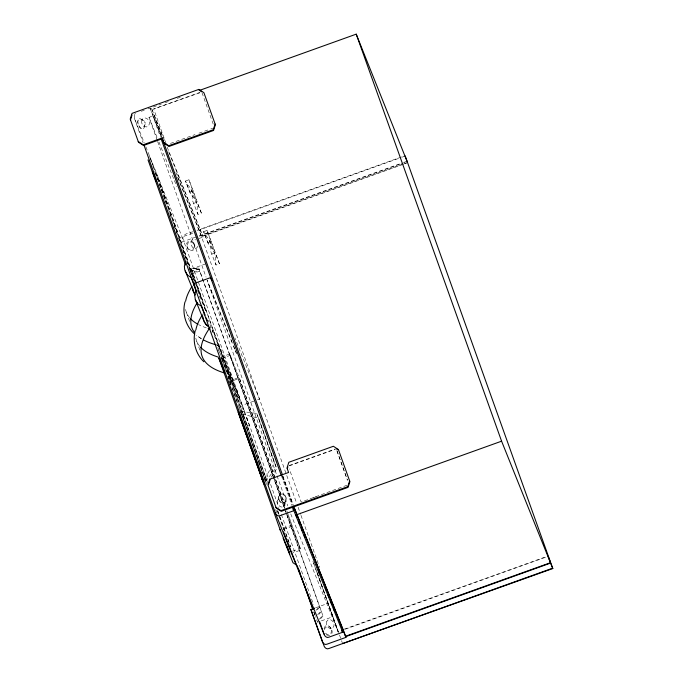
<?xml version="1.0" encoding="UTF-8"?>
<svg xmlns="http://www.w3.org/2000/svg" width="683" height="683" viewBox="0 0 683 683"><rect width="100%" height="100%" fill="white"/><g stroke="black" fill="none" stroke-linecap="round" stroke-linejoin="round"><path stroke-width="0.51" stroke-dasharray="3.42 2.56" d="M145.223 123.939C139.187 139.417 132.528 109.28 144.736 121.933L145.172 123.094M202.86 315.264L203.082 313.728M324.058 628.616C326.184 620.19 335.993 631.024 330.546 635.199M179.279 239.639L180.321 237.65A2.28 2.237 -21.9 0 1 181.746 237.103L192.666 233.185M211.909 332.484L213.002 329.795L234.175 382.454L233.074 385.135L232.86 388.286M134.449 114.573L134.338 118.168L144.267 142.875M197.959 246.256C192.845 255.041 186.177 236.378 195.697 239.912M212.644 331.793L213.301 330.521M222.598 359.745L223.247 358.481A424.595 86.767 -19.7 0 1 221.275 357.952M222.889 360.479L223.546 359.215M264.628 478.57L274.344 462.715L256.731 413.403L240.621 411.328M271.236 477.229L276.752 468.7L256.731 413.403M265.73 481.31L276.248 467.462L258.644 418.15L241.714 414.069M316.041 610.329L319.439 606.427L319.687 607.093L316.963 610.218M317.689 614.777L321.095 610.875L321.343 611.541L317.936 615.443M319.345 619.225L322.752 615.323L322.999 615.989L319.593 619.891M134.739 114.112L135.482 113.412M141.304 111.303L144.241 110.245M148.16 108.845L150.115 108.136L161.632 136.788L151.302 107.709L162.819 136.369M153.299 106.992L161.299 104.123M165.295 102.689L168.3 101.613M177.29 98.386L180.295 97.302M166.14 143.831L153.692 108.964L199.931 92.367M199.795 92.837L153.666 108.973M157.252 140.476L149.005 117.374L154.145 115.529L162.477 136.258M170.434 143.413L195.031 134.585M198.966 133.176L209.783 129.292M210.774 128.933L212.737 128.225M185.545 181.004L188.969 179.774L201.374 213.139L197.95 214.368L192.427 200.281C193.929 194.416 191.547 187.731 186.664 184.145L185.545 181.004L191.061 195.09C195.953 198.676 198.335 205.361 196.824 211.235L197.95 214.368M160.889 193.041L163.288 192.179L195.21 281.558M189.942 191.957L193.374 190.728M193.545 203.423L196.977 202.194L201.374 213.139M193.101 231.776C189.328 232.596 180.483 234.406 183.437 240.305L268.487 478.467M197.011 230.376L198.975 229.667L296.687 503.294M167.19 147.238L200.162 229.24L405.087 155.681M398.232 158.558L200.307 229.608L200.597 230.342L197.626 231.409M402.236 157.124L405.232 156.048M203.628 231.665L207.06 230.436L219.465 263.792L216.041 265.021L210.518 250.934C212.02 245.069 209.638 238.384 204.755 234.798L203.628 231.665L209.152 245.752C214.044 249.338 216.426 256.014 214.914 261.888L216.041 265.021M196.243 236.916L183.514 241.483A2.28 2.237 -21.9 0 0 182.079 242.03L181.174 243.421L181.029 245.308A5.31 5.199 -21.9 0 0 181.166 245.965M199.223 235.848L400.281 163.672M404.285 162.238L407.29 161.154M199.368 236.207L400.434 164.031M401.433 163.672L405.429 162.238M407.486 162.409L202.561 235.968L168.035 150.081M403.636 164.21L202.706 236.335L202.996 237.061L197.857 238.905M404.635 163.852L406.633 163.126M208.033 242.61L211.457 241.381M211.636 254.076L215.06 252.847L219.465 263.792M205.856 263.809L191.402 269L198.668 267.838L191.402 269L267.377 481.746M191.129 274.199L199.701 271.125L192.435 272.286M198.19 297.489L200.589 296.627L195.569 282.566M220.763 357.218L229.736 353.999L239.477 378.373L275.206 478.416M221.668 358.455L230.231 355.373M229.181 381.003L239.152 377.426L285.374 506.863M228.515 382.309L239.477 378.373M253.769 401.169L242.354 405.267L208.187 320.293M257.576 399.803L259.48 399.12L234.884 337.914M289.208 465.499L335.182 448.987M289.353 465.857L335.336 449.354M346.99 485.212L301.16 502.082L289.276 468.845M313.156 497.779L316.152 496.703M283.36 528.19L290.975 525.458L300.785 550.011L292.811 552.871M283.394 529.445L291.368 526.584L287.039 514.453M292.597 551.181L300.213 548.449L288.072 514.436M315.631 607.793L328.011 603.354L333.116 617.065M321.403 620.847L332.971 616.698M344.112 629.197L546.041 556.705M345.265 629.197L546.187 557.072M199.146 269.367L191.88 270.528L199.146 269.367L321.343 611.541M329.693 635.617L326.798 635.019L325.245 633.252M217.305 344.924L218.611 345.487L239.776 398.138L237.223 396.763L234.209 393.058M218.901 346.213L216.349 344.838M227.55 373.61L228.856 374.173L250.021 426.832L246.324 424.399L244.454 421.744M227.84 374.344L229.146 374.899M201.545 338.905L196.32 335.344M325.501 633.15C328.284 636.889 333.193 632.663 331.298 628.958L331.742 630.05M144.079 120.9C129.505 113.404 144.634 140.416 145.027 122.727M193.793 244.121C191.496 239.289 185.093 243.31 187.466 247.698C189.823 252.505 196.243 248.603 193.878 244.138C198.036 250.311 187.927 254.187 187.022 246.606C184.239 240.356 193.844 238.657 194.322 245.24M285.434 496.302C283.146 491.47 276.735 495.491 279.116 499.879C275.915 494.261 284.811 491.009 285.964 497.42C288.696 503.064 279.987 505.616 278.963 499.512M279.501 500.63C281.789 505.463 288.192 501.442 285.818 497.053L285.964 497.42M331.246 628.915C329.189 624.031 322.53 627.575 324.749 632.116M134.338 118.168L143.148 142.764M191.351 189.908L196.345 202.305M186.664 184.145L191.061 195.09M209.433 240.561L214.436 252.958M204.755 234.798L209.152 245.752M163.22 137.351L164.407 140.322M175.932 172.364L198.975 229.667M152.958 115.956L161.29 136.685M177.563 177.162L201.374 236.395M149.005 117.374L157.338 138.111M158.926 142.055L174.003 179.569M174.404 180.56L176.786 186.476M232.118 342.294L207.111 280.098L276.683 474.898M233.706 346.238L234.892 349.201M235.294 350.191L236.48 353.154M208.716 284.58L236.497 353.683M187.022 246.606L187.466 247.698M145.855 146.828L183.437 240.305M149.295 155.878L159.156 180.406L206.061 311.747L197.387 290.173M155.528 172.884L163.288 192.179M290.753 513.923L338.418 632.492M194.339 281.089L178.451 237.291M194.715 282.028L200.589 296.627M223.247 358.481L244.42 411.14L243.319 413.83L243.105 416.98M217.809 347.459L226.876 370.024L267.352 483.496M222.052 359.412L230.914 381.447M229.608 381.729L230.786 384.666M240.868 412.003L241.893 414.555M240.638 412.378L241.825 415.315M264.56 478.339L265.243 480.047M313.992 612.668L314.24 613.334M317.305 621.564L317.552 622.239L315.512 616.544M337.043 450.993L347.357 479.876M336.898 450.626L347.57 480.508M202.023 92.743L213.531 124.989M188.969 179.774L196.977 202.194M207.06 230.436L215.06 252.847M200.162 229.24L202.996 237.061M298.121 507.298L300.622 514.308M300.981 515.315L319.584 567.394M282.864 475.983L293.084 504.72M282.796 476.205L292.981 504.669M317.202 572.542L339.169 633.995M339.519 634.994L342.721 643.958M282.839 476.862L292.87 504.968M313.668 563.193L338.059 631.502M282.531 476.136L292.546 504.182M312.934 561.281L337.974 631.399M150.115 108.136L160.496 137.215M281.541 476.008L292.076 505.659M157.611 141.483L206.035 277.085M277.042 475.897L287.774 505.949M286.809 510.884L300.785 550.011M275.565 479.415L285.571 507.426M229.736 353.999L284.896 508.451M198.668 267.838L285.118 509.945M285.477 510.944L322.999 615.989M270.639 484.486L278.877 507.546M281.379 514.564L313.608 604.805M277.87 511.149L290.676 546.972M313.967 612.199L315.153 615.545M191.88 270.528L267.377 482.138M277.682 510.952L290.548 546.844M313.745 611.763L315.179 615.776M276.957 510.201L284.504 531.519M157.414 177.58L194.356 281.02M242.602 416.536L265.585 480.9M155.493 173.021L167.685 207.162M168.044 208.17L171.996 219.217M172.355 220.216L173.789 224.237M174.148 225.245L178.092 236.292M222.026 359.454L226.671 372.457M228.096 376.461L230.956 384.461M232.382 388.465L235.959 398.471M236.318 399.47L237.744 403.474M238.102 404.473L266.686 484.512M275.616 509.527L277.05 513.522M150.217 158.507L152.36 164.509M152.719 165.517L154.862 171.518M155.22 172.517L156.646 176.521M157.005 177.52L157.722 179.518M159.506 184.521L160.932 188.525M161.29 189.524L162.008 191.53M163.792 196.533L165.218 200.529M165.576 201.528L166.293 203.534M169.871 213.54L170.938 216.537M174.156 225.544L177.017 233.552M178.442 237.547L181.302 245.556M182.728 249.56L189.874 269.572M190.233 270.57L191.667 274.575M192.017 275.573L193.451 279.578M218.645 350.131L219.721 353.145M221.155 357.166L226.534 372.218M227.968 376.239L237.65 403.337M239.084 407.358L265.969 482.642M186.485 312.583L189.635 321.411M196.73 341.278L199.88 350.106M236.455 388.823L237.385 391.461M246.853 417.962L247.792 420.6M189.686 269.614L190.557 272.363M243.336 418.611L243.788 420.216M228.899 374.156A424.595 86.767 -19.7 0 1 226.884 373.644M199.914 346.469A424.595 86.767 -19.7 0 1 195.637 337.146M206.317 327.849A424.595 86.767 -19.7 0 1 198.744 324.681M189.669 317.774A424.595 86.767 -19.7 0 1 185.392 308.451M218.654 345.461A424.595 86.767 -19.7 0 1 216.639 344.958M201.178 338.537A424.595 86.767 -19.7 0 1 197.199 335.481M141.842 120.771C140.28 125.407 148.083 130.086 149.261 124.067C150.823 119.431 143.012 114.753 141.842 120.771M277.75 500.255C275.719 504.506 282.685 510.389 284.862 504.857C286.894 500.596 279.928 494.723 277.75 500.255M326.662 621.615C324.51 625.765 331.212 631.92 333.654 626.567C335.814 622.409 329.104 616.254 326.662 621.615"/><path stroke-width="1.02" d="M185.008 301.818C181.951 313.326 185.674 326.286 194.723 334.115M195.253 330.504C192.358 341.509 195.56 353.879 203.858 361.759M130.504 119.815L132.024 115.06M215.094 124.016L213.267 129.736L168.718 145.727L163.689 142.474L162.093 137.992L143.242 144.753L138.214 141.501M268.53 484.717L270.05 479.961M287.295 468.709L287.902 466.805M349.611 480.909L347.784 486.62L280.961 510.611L275.932 507.358M185.725 261.939L184.401 266.165L184.641 269.409L195.116 295.099M195.97 290.625L194.646 294.851L195.347 299.7L204.507 322.376L206.377 325.031L208.767 326.892M199.282 90.489L356.227 34.15L407.486 162.409M201.647 91.753L199.154 90.122M256.876 462.476L257.423 462.28M256.637 464.278L258.003 463.783M259.771 473.097L261.137 472.602M262.024 476.888L262.571 476.691M263.356 480.627L263.911 480.431M292.99 509.731L294.697 509.117L343.114 629.555M319.695 621.854L323.99 633.884C324.408 636.035 326.773 638.332 329.018 637.137L342.729 632.219L293.869 510.688L280.167 515.605C277.921 516.8 275.548 514.504 275.138 512.352L143.865 144.762M296.661 514.743L501.587 441.184L550.447 562.715L345.513 636.274L293.622 506.103M341.841 631.263L343.558 630.648L343.259 629.914L345.957 637.367L327.106 644.137C324.86 645.324 322.496 643.027 322.077 640.885L310.876 609.501L314.684 608.135M342.576 643.599L552.795 568.555L550.592 563.082L345.666 636.641L345.957 637.367M552.641 568.188L328.873 648.517C326.628 649.704 324.254 647.407 323.844 645.264L310.876 609.501M163.98 143.199L169.008 146.452L213.557 130.462L215.384 124.75L203.884 92.64L198.855 89.388L132.032 113.378L130.205 119.09L138.504 142.235L143.532 145.488L162.383 138.717L162.093 137.992M336.181 448.629L337.863 449.713M208.477 326.167L206.087 324.305L204.217 321.642M193.972 292.956L194.826 294.364M185.102 271.014L187.629 275.198L191.325 277.622L194.843 286.373M195.347 299.7L197.874 303.892L201.57 306.317L205.088 315.059M405.232 156.048L552.795 568.555M548.193 556.355L550.592 563.082M211.867 280.653L210.629 277.588L193.494 283.735L196.277 290.651M293.101 508.015L293.895 509.996M295.884 514.931L296.678 516.903M298.659 521.838L299.453 523.818M301.434 528.753L302.228 530.725M304.217 535.66L305.011 537.632M318.5 571.201L319.294 573.174M325.245 587.978L326.039 589.958M328.028 594.893L328.822 596.865M330.803 601.8L331.596 603.781M333.577 608.715L334.371 610.687M152.377 171.868L156.245 181.49M206.266 317.979L207.436 320.899M224.272 371.765L218.765 357.935L280.397 530.52M238.222 412.19L263.186 481.763L262.161 479.201M239.682 415.845L257.978 466.848M262.229 479.432L264.065 483.999M275.326 512.976L324.041 634.157M280.004 529.393L289.814 553.947M283.138 538.221L292.99 562.749L296.516 565.029L283.539 531.835M356.227 34.15L501.587 441.184M342.046 630.298L342.729 632.219M162.059 137.829L282.506 474.975M161.205 139.059L281.311 475.522M292.435 506.666L293.869 510.688M298.556 569.05L300.349 574.062M301.066 576.076L312.891 609.185M297.139 565.481L313.027 609.757M286.954 545.922L289.25 552.385M259.412 470.86L264.073 483.905M148.023 159.882L185.537 264.936M203.389 319.234L203.85 320.839M203.551 320.114L202.86 316.878M193.144 290.548L193.596 292.153M193.306 291.428L192.615 288.183M223.998 372.816A424.595 86.767 -19.7 0 1 210.116 327.447M218.389 357.124A424.595 86.767 -19.7 0 1 200.52 347.152M195.867 329.846A424.595 86.767 -19.7 0 1 202.296 315.025M210.048 328.993A424.595 86.767 -19.7 0 1 208.144 328.438M197.916 324.237A424.595 86.767 -19.7 0 1 190.275 318.457M185.622 301.16A424.595 86.767 -19.7 0 1 192.051 286.339M215.657 344.684A424.595 86.767 -19.7 0 1 203.517 339.929M194.168 332.049A424.595 86.767 -19.7 0 1 197.148 302.834M269.759 479.227L267.932 484.939L276.231 508.084L281.251 511.336L348.082 487.355L349.901 481.635L338.409 449.525L333.381 446.272L288.832 462.271L287.005 467.983L288.602 472.465L269.759 479.227"/></g></svg>
